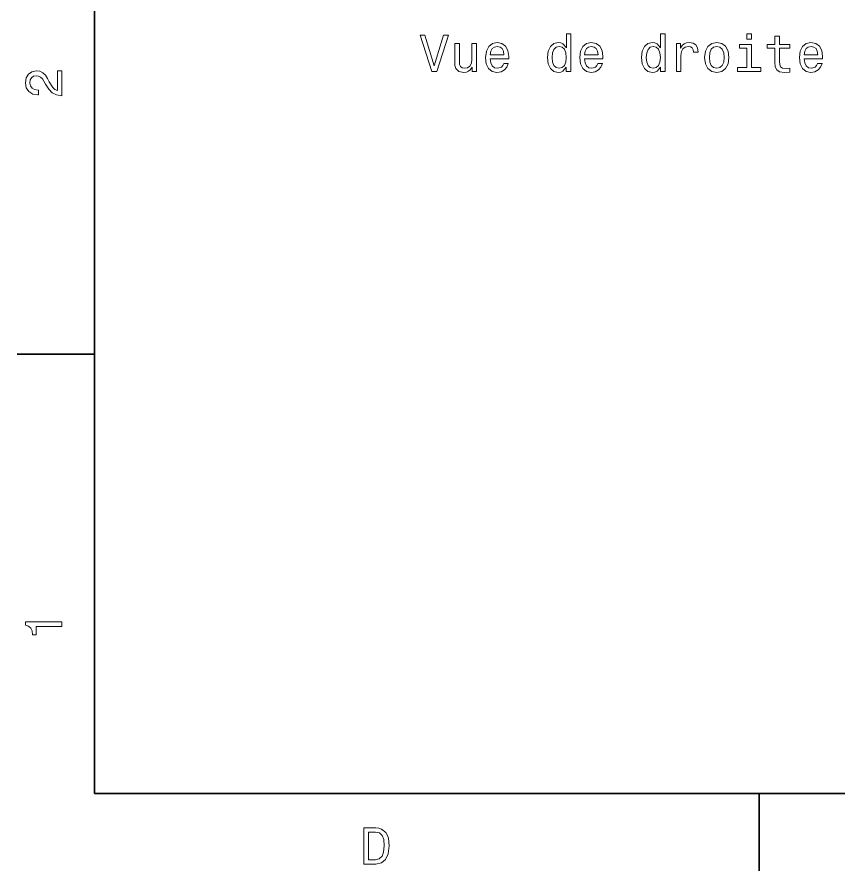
# Model space of a CAD drawing. Extents: x 0 to 297, y 0 to 210.
# Drawn here: x 2.5 to 82, y 2.5 to 85.1 of the extents above; entities that cross this region are included whole.
import ezdxf

# ---------------------------------------------------------------- set-up
doc = ezdxf.new("R2010")
doc.units = 0

msp = doc.modelspace()

# ---------------------------------------------------------------- linework, layer by layer
at = {"color": 7, "lineweight": 35}
for p, q in [((10, 200), (10, 10)), ((10, 10), (287, 10))]:
    msp.add_line(p, q, dxfattribs=at)
at = {"color": 7, "lineweight": 35, "ltscale": 0.1875}
for p, q in [((10, 52.5), (2.5, 52.5)), ((74.300003, 10), (74.300003, 2.5))]:
    msp.add_line(p, q, dxfattribs=at)
at = {"color": 7, "lineweight": 13}
for points in [[(55.626324, 80.287117), (55.626324, 79.86853), (56.070129, 79.86853), (56.070129, 83.489571), (55.631367, 83.489571), (55.631367, 82.1632), (55.293472, 82.546486), (55.0867, 82.63726), (54.849667, 82.672562), (54.42099, 82.571701), (54.088139, 82.289276), (53.871281, 81.835388), (53.795631, 81.225159), (53.871281, 80.614929), (54.088139, 80.155991), (54.42099, 79.86853), (54.849667, 79.772713), (55.0867, 79.808014), (55.298515, 79.898788)], [(64.73439, 80.287117), (64.73439, 79.86853), (65.1782, 79.86853), (65.1782, 83.489571), (64.739441, 83.489571), (64.739441, 82.1632), (64.401543, 82.546486), (64.194771, 82.63726), (63.957737, 82.672562), (63.52906, 82.571701), (63.196209, 82.289276), (62.979351, 81.835388), (62.903702, 81.225159), (62.979351, 80.614929), (63.196209, 80.155991), (63.52906, 79.86853), (63.957737, 79.772713), (64.194771, 79.808014), (64.406586, 79.898788)], [(73.549957, 83.489571), (73.080933, 83.489571), (73.080933, 82.985245), (73.549957, 82.985245)], [(43.739437, 83.373573), (42.861916, 80.393028), (41.959175, 83.373573), (41.480068, 83.373573), (42.609753, 79.86853), (43.114075, 79.86853), (44.218544, 83.373573)], [(48.278339, 81.094032), (50.053558, 81.094032), (50.058601, 81.300804), (49.977909, 81.880775), (49.756004, 82.314499), (49.402981, 82.576744), (48.93396, 82.672562), (48.475025, 82.571701), (48.122002, 82.289276), (47.895054, 81.830345), (47.814365, 81.225159), (47.890011, 80.604843), (48.116959, 80.150948), (48.464939, 79.86853), (48.918831, 79.772713), (49.312202, 79.838272), (49.634968, 80.009743), (49.872002, 80.282074), (50.008167, 80.645187), (49.569408, 80.645187), (49.47863, 80.443459), (49.347504, 80.29216), (48.974304, 80.171127), (48.686844, 80.226601), (48.469982, 80.403114), (48.328773, 80.690575), (48.278339, 81.078903)], [(57.38641, 81.094032), (59.161629, 81.094032), (59.166672, 81.300804), (59.085976, 81.880775), (58.864075, 82.314499), (58.511047, 82.576744), (58.04203, 82.672562), (57.583096, 82.571701), (57.230072, 82.289276), (57.003124, 81.830345), (56.922432, 81.225159), (56.998081, 80.604843), (57.225029, 80.150948), (57.573009, 79.86853), (58.026901, 79.772713), (58.420273, 79.838272), (58.743038, 80.009743), (58.980072, 80.282074), (59.116238, 80.645187), (58.677475, 80.645187), (58.5867, 80.443459), (58.455574, 80.29216), (58.082375, 80.171127), (57.794914, 80.226601), (57.578053, 80.403114), (57.436844, 80.690575), (57.38641, 81.078903)], [(66.272575, 79.86853), (66.716385, 79.86853), (66.716385, 81.416801), (66.761772, 81.790001), (66.897934, 82.057289), (67.119843, 82.218674), (67.417389, 82.274147), (67.63929, 82.238846), (67.805717, 82.137985), (67.906586, 81.966515), (67.941887, 81.734528), (68.390732, 81.734528), (68.330215, 82.143028), (68.163788, 82.435532), (67.886414, 82.612045), (67.508171, 82.672562), (67.250961, 82.632217), (67.02906, 82.531357), (66.832375, 82.359886), (66.676033, 82.127899), (66.676033, 82.576744), (66.272575, 82.576744)], [(69.011047, 81.220116), (69.091743, 80.604843), (69.32373, 80.150948), (69.691887, 79.86853), (70.186119, 79.772713), (70.675316, 79.86853), (71.043472, 80.145905), (71.275459, 80.5998), (71.361191, 81.220116), (71.275459, 81.835388), (71.043472, 82.294319), (70.675316, 82.571701), (70.186119, 82.672562), (69.691887, 82.571701), (69.32373, 82.289276), (69.091743, 81.835388)], [(75.809319, 82.107727), (75.809319, 80.751099), (75.839577, 80.312332), (75.980789, 80.009743), (76.263214, 79.833229), (76.742317, 79.772713), (77.266815, 79.797928), (77.266815, 80.181213), (76.88353, 80.150948), (76.535538, 80.191299), (76.348946, 80.317375), (76.26825, 80.52919), (76.253128, 80.826744), (76.253128, 82.107727), (77.266815, 82.107727), (77.266815, 82.485962), (76.253128, 82.485962), (76.253128, 83.277756), (75.809319, 83.277756), (75.809319, 82.485962), (75.042747, 82.485962), (75.042747, 82.107727)], [(78.638565, 81.094032), (80.413788, 81.094032), (80.418823, 81.300804), (80.338135, 81.880775), (80.116234, 82.314499), (79.763206, 82.576744), (79.294189, 82.672562), (78.835251, 82.571701), (78.482224, 82.289276), (78.25528, 81.830345), (78.174591, 81.225159), (78.250244, 80.604843), (78.477188, 80.150948), (78.825165, 79.86853), (79.279053, 79.772713), (79.672432, 79.838272), (79.995193, 80.009743), (80.232224, 80.282074), (80.368393, 80.645187), (79.929634, 80.645187), (79.838852, 80.443459), (79.707733, 80.29216), (79.334534, 80.171127), (79.047073, 80.226601), (78.830215, 80.403114), (78.688995, 80.690575), (78.638565, 81.078903)], [(46.941887, 82.576744), (46.498081, 82.576744), (46.498081, 81.013344), (46.447647, 80.65023), (46.301395, 80.387985), (46.074451, 80.226601), (45.776901, 80.17617), (45.539867, 80.216515), (45.388573, 80.337547), (45.302837, 80.544319), (45.282665, 80.83683), (45.282665, 82.576744), (44.83886, 82.576744), (44.83886, 80.796486), (44.853989, 80.438416), (44.94981, 80.140862), (45.242317, 79.86853), (45.711338, 79.772713), (45.963501, 79.808014), (46.180359, 79.898788), (46.366959, 80.05513), (46.518253, 80.282074), (46.518253, 79.86853), (46.941887, 79.86853)], [(48.278339, 81.467232), (48.333817, 81.815216), (48.469982, 82.072418), (48.676758, 82.22876), (48.949089, 82.284233), (49.216381, 82.22876), (49.423153, 82.072418), (49.549232, 81.815216), (49.594624, 81.467232)], [(54.925316, 82.274147), (55.217823, 82.203545), (55.439724, 82.006859), (55.570847, 81.679047), (55.621281, 81.225159), (55.570847, 80.766228), (55.439724, 80.438416), (55.217823, 80.236687), (54.925316, 80.171127), (54.647938, 80.236687), (54.436123, 80.438416), (54.29491, 80.771271), (54.249523, 81.225159), (54.29491, 81.674004), (54.436123, 82.001816), (54.647938, 82.203545)], [(57.38641, 81.467232), (57.441887, 81.815216), (57.578053, 82.072418), (57.784824, 82.22876), (58.057159, 82.284233), (58.324451, 82.22876), (58.531223, 82.072418), (58.657303, 81.815216), (58.70269, 81.467232)], [(64.033386, 82.274147), (64.325897, 82.203545), (64.547791, 82.006859), (64.678917, 81.679047), (64.729355, 81.225159), (64.678917, 80.766228), (64.547791, 80.438416), (64.325897, 80.236687), (64.033386, 80.171127), (63.756008, 80.236687), (63.544193, 80.438416), (63.402985, 80.771271), (63.357594, 81.225159), (63.402985, 81.674004), (63.544193, 82.001816), (63.756008, 82.203545)], [(69.464935, 81.225159), (69.51033, 81.679047), (69.651535, 82.006859), (69.878487, 82.208588), (70.186119, 82.27919), (70.488716, 82.208588), (70.71566, 82.011902), (70.856873, 81.679047), (70.907303, 81.225159), (70.856873, 80.766228), (70.71566, 80.433372), (70.488716, 80.231644), (70.186119, 80.166084), (69.878487, 80.231644), (69.651535, 80.433372), (69.51033, 80.766228)], [(73.534821, 80.24173), (73.534821, 82.485962), (72.39505, 82.485962), (72.39505, 82.107727), (73.091019, 82.107727), (73.091019, 80.24173), (72.183243, 80.24173), (72.183243, 79.86853), (74.45269, 79.86853), (74.45269, 80.24173)], [(78.638565, 81.467232), (78.694046, 81.815216), (78.830215, 82.072418), (79.036987, 82.22876), (79.309319, 82.284233), (79.576614, 82.22876), (79.783386, 82.072418), (79.909462, 81.815216), (79.954849, 81.467232)], [(6.833213, 77.519447), (6.833213, 79.925072), (6.399496, 79.925072), (6.399496, 78.023773), (6.162464, 78.129684), (5.965778, 78.311241), (5.607709, 78.871033), (5.456412, 79.168587), (5.239553, 79.501442), (4.987392, 79.738472), (4.689842, 79.874641), (4.351945, 79.925072), (3.928314, 79.839333), (3.595461, 79.602303), (3.383646, 79.239189), (3.307997, 78.770172), (3.393732, 78.286018), (3.630764, 77.91787), (4.009006, 77.680832), (4.508286, 77.600143), (4.578891, 77.600143), (4.578891, 78.059074), (4.538545, 78.059074), (4.195605, 78.104462), (3.943444, 78.240631), (3.782061, 78.457489), (3.726585, 78.744957), (3.777017, 79.03746), (3.903098, 79.254318), (4.099784, 79.395531), (4.346902, 79.445961), (4.578891, 79.41066), (4.775577, 79.314842), (4.947046, 79.153458), (5.098343, 78.931557), (5.259727, 78.634003), (5.572406, 78.139771), (5.90526, 77.791786), (6.308718, 77.585014), (6.818084, 77.519447)], [(6.833213, 26.159222), (6.833213, 26.618156), (3.307997, 26.618156), (3.307997, 26.275217), (3.615634, 26.184439), (3.822406, 26.002882), (3.943444, 25.725506), (3.98379, 25.34222), (4.341859, 25.34222), (4.341859, 26.159222)], [(37.194958, 6.666787), (36.029972, 6.666787), (36.029972, 3.166787), (37.194958, 3.166787), (37.744667, 3.277738), (38.153168, 3.615634), (38.405331, 4.165346), (38.496109, 4.916787), (38.415417, 5.683357), (38.314552, 5.985951), (38.173344, 6.228026), (37.764839, 6.555836), (37.497551, 6.636527)], [(37.159653, 6.248199), (37.542938, 6.17255), (37.805187, 5.940562), (37.961525, 5.527017), (38.011959, 4.916787), (37.956482, 4.326729), (37.800144, 3.913184), (37.532852, 3.666066), (37.159653, 3.585375), (36.498989, 3.585375), (36.498989, 6.248199)]]:
    msp.add_lwpolyline(points, close=True, dxfattribs=at)

doc.saveas('drawing.dxf')
